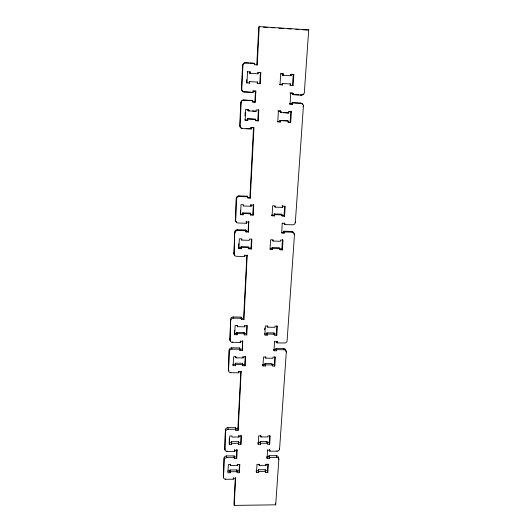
<?xml version="1.0" encoding="UTF-8"?>
<svg xmlns="http://www.w3.org/2000/svg" width="532" height="532" viewBox="0 0 532 532"><rect width="100%" height="100%" fill="white"/><g stroke="black" fill="none" stroke-linecap="round" stroke-linejoin="round"><path stroke-width="0.8" d="M233.322 477.749L233.335 479.219L225.708 479.285A2.308 2.028 -12.3 0 1 223.513 477.264L224.112 458.025A2.314 2.055 -12.4 0 1 226.512 455.944L234.173 455.904L234.386 458.657L236.687 458.644L237.033 449.793M234.725 449.799L234.758 451.375L227.051 451.415A2.334 2.081 -12.5 0 1 224.83 449.334L225.442 429.789A2.334 2.101 -12.6 0 1 227.869 427.668L235.61 427.662L235.836 430.335L238.163 430.335L241.149 371.343M238.768 371.323L238.782 372.779L230.828 372.713A2.401 2.221 -13.2 0 1 228.541 370.465L229.186 350.063A2.407 2.248 -13.5 0 1 231.693 347.835L239.686 347.935L239.932 350.355L242.333 350.389L242.725 340.992M240.318 340.959L240.338 342.415L232.291 342.309A2.434 2.274 -13.8 0 1 229.977 339.995L230.635 319.253A2.441 2.301 -14.2 0 1 233.169 316.979L241.255 317.125L241.515 319.446L243.949 319.486L247.18 255.101M244.713 255.087L244.74 256.524L236.421 256.291A2.507 2.434 -18 0 1 234.04 253.784L234.725 232.078A2.52 2.461 -21.1 0 1 237.352 229.684L245.704 229.957L245.997 231.972L248.504 232.052L248.75 221.558M246.283 221.565L246.442 223.274L238.023 222.988A2.54 2.494 -24.3 0 1 235.61 220.408L236.314 198.323A2.554 2.52 -36 0 1 238.974 195.882L247.433 196.202L247.726 198.09L250.273 198.19L253.944 127.806L251.43 127.414M242.319 128.385L242.213 128.292A2.673 2.607 -89.3 0 1 239.733 125.499L240.81 102.603A2.72 2.627 88 0 1 243.563 100.029L252.314 100.501L252.72 100.654L252.647 102.018L255.28 102.157L255.852 91.218L252.966 90.979M252.953 91.005L253.139 92.442L243.955 91.85A2.746 2.64 87 0 1 241.448 88.964L242.552 65.456A2.793 2.667 85.8 0 1 245.352 62.829L254.629 63.321L254.482 64.731M223.513 477.264L224.112 458.025M224.83 449.334L225.442 429.789M228.541 370.465L229.186 350.063M229.977 339.995L230.635 319.253M234.04 253.784L234.725 232.078M235.61 220.408L236.314 198.323M251.264 129.017L250.944 127.387L251.264 129.017L242.559 128.584A2.687 2.62 -89.1 0 1 240.065 125.778L241.149 102.769A2.733 2.64 88.2 0 1 243.922 100.182L252.72 100.654M244.321 91.956A2.76 2.653 87.1 0 1 241.794 89.057L242.911 65.429A2.806 2.68 85.9 0 1 245.718 62.789M229.319 444.419L229.731 435.994L232.058 435.987L232.005 437.045L238.974 437.031L239.034 435.974L241.355 435.967L240.903 444.38L238.589 444.386L238.356 441.68L231.433 441.7L231.639 444.413L229.319 444.419L229.259 438.94M237.199 325.511L237.498 326.708L244.78 326.821L244.84 325.67L247.26 325.71L246.768 334.894L244.354 334.861L244.088 332.487L236.86 332.38L237.099 334.754L234.678 334.714L234.539 330.432M238.609 246.941L238.768 243.683M253.185 215.147L252.793 214.449L253.332 204.428L253.724 205.086L253.185 215.147L250.658 215.061L250.346 213.113L242.792 212.847L243.071 214.802L240.537 214.709L240.398 210.147M244.993 115.803L245.152 112.491M250.18 71.933L249.787 71.926L249.721 73.316L250.113 73.33L250.18 71.933L247.141 71.773L247.52 71.78L246.974 82.886L246.602 82.826L246.755 79.667M233.162 365.67L233.601 356.686L236.008 356.713L235.949 357.837L243.137 357.916L243.197 356.792L245.591 356.819L245.112 365.783L242.725 365.757L242.472 363.289L235.33 363.216L235.556 365.69L233.162 365.67L232.89 364.307L235.277 364.334M234.678 334.714L235.124 325.511L237.558 325.551L237.498 326.708M238.881 248.617L239.36 238.782L241.874 238.861L241.814 240.092L249.328 240.324L249.395 239.094L251.895 239.167L251.37 248.983L248.876 248.91L248.577 246.835L241.116 246.615L241.382 248.69L238.881 248.617L238.569 247.759L241.056 247.832M240.537 214.709L241.029 204.62L243.57 204.714L243.51 205.977L251.124 206.256L250.811 204.335M230.589 465.573L230.635 464.542L228.334 464.556L227.935 472.788L230.23 472.768L230.03 469.975L236.873 469.922L237.099 472.715L239.387 472.695L239.826 464.476L237.531 464.489L237.478 465.52L230.589 465.573L230.416 464.409M231.639 444.413L231.433 441.7M237.099 334.754L236.86 332.38M243.071 214.802L242.792 212.847M247.466 118.736L247.772 120.325L247.466 118.736L255.28 119.128L255.693 119.374L255.619 120.724L258.233 120.857L258.811 110.064L258.379 109.865L257.807 120.598L258.233 120.857M248.245 110.869L247.932 109.319L248.245 110.869L256.118 111.281L256.191 109.931L258.811 110.064M249.309 81.596L249.242 82.972L249.628 83.039L249.701 81.655L249.309 81.596L257.654 82.108L257.581 83.491L257.156 83.424L260.228 83.644L260.82 72.558L257.734 72.392L258.166 72.405L258.093 73.795L257.661 73.775M230.23 472.768L230.03 469.975M235.556 365.69L235.33 363.216M241.382 248.69L241.116 246.615M234.166 457.254L234.173 455.904M235.836 430.335L235.61 427.662M239.646 348.713L239.686 347.935M241.215 317.99L241.255 317.125M245.997 231.972L245.704 229.957M246.136 221.598L246.442 223.274M247.387 197.073L247.433 196.202M252.301 100.841L252.314 100.501M254.203 63.534L254.629 63.321M235.31 478.095L233.987 503.511L234.253 505.4L275.696 504.828L278.854 459.415L278.389 457.706A2.288 2.028 -17.2 0 0 276.274 455.665L269.046 455.711L269.398 458.444L267.117 458.458L266.785 457.068M236.687 458.644L236.8 449.46M238.163 430.335L237.877 428.719L240.83 371.954M242.333 350.389L242.446 340.872M243.949 319.486L243.616 318.322L246.895 255.32M248.504 232.052L248.145 231.274L248.657 221.372M250.273 198.19L249.9 197.565L253.538 127.52M255.28 102.157L254.868 101.998L255.433 91.112M234.253 505.4L235.603 477.723M259.224 26.6L258.778 26.826L256.796 64.911L257.222 64.884L259.224 26.6L308.706 29.885L304.351 92.548A2.733 2.607 -78.9 0 1 301.564 95.122L293.258 94.663L292.653 94.543L292.74 93.186L290.146 93.04M236.873 469.922L236.82 470.946L239.101 470.926L239.387 472.695M238.589 444.386L238.356 441.68M244.354 334.861L244.088 332.487M250.658 215.061L250.346 213.113M242.725 365.757L242.472 363.289M239.101 470.926L239.447 464.376M240.903 444.38L241.009 435.096M245.112 365.783L244.787 364.427L245.219 356.307M246.768 334.894L246.429 333.664L246.875 325.278M251.37 248.983L250.998 248.125L251.476 239.167M264.657 329.78L264.756 328.124M256.49 472.556L256.989 464.363L259.27 464.343L259.204 465.374L266.033 465.327L266.1 464.296L268.374 464.283L267.835 472.463L265.574 472.483L265.235 469.703L258.452 469.756L258.765 472.536L256.49 472.556L256.131 470.793L258.392 470.773M258.206 444.313L258.712 435.921L261.019 435.921L260.953 436.972L267.862 436.952L267.928 435.901L270.229 435.901L269.677 444.273L267.39 444.28L267.037 441.58L260.181 441.607L260.507 444.306L258.206 444.313L257.834 442.651M262.954 365.956L263.5 357.025L265.88 357.045L265.807 358.169L272.929 358.242L273.002 357.125L275.37 357.152L274.785 366.069L272.424 366.049L272.045 363.589L264.976 363.516L265.328 365.983L262.954 365.956L262.549 364.606L264.909 364.626M282.725 206.137L285.232 206.23L284.573 216.238L282.08 216.152L282.16 214.901L281.634 214.203L274.16 213.937L274.645 214.635L274.572 215.886L272.065 215.799L272.67 205.771L275.184 205.857L275.111 207.121L282.638 207.394L282.725 206.137L282.193 205.478M280.351 121.981L279.819 121.722L279.899 120.392L280.437 120.644L280.351 121.981L277.757 121.848L278.409 111.102L277.884 110.895M267.716 327.187L267.789 326.036L265.382 325.996L264.823 335.153L267.224 335.187L266.858 332.826L274.013 332.932L274.406 335.293L276.793 335.326L277.391 326.189L274.991 326.156L274.918 327.3L267.716 327.187L267.277 325.99M273.022 241.049L273.096 239.826L270.608 239.752L270.017 249.528L272.49 249.601L272.098 247.533L279.48 247.746L279.912 249.821L282.379 249.887L283.017 240.132L280.537 240.058L280.457 241.282L273.022 241.049L272.544 240.231M274.572 215.886L274.16 213.937M278.529 110.929L280.47 111.028L280.391 112.372L280.929 112.585L288.716 112.99L288.803 111.647L291.396 111.78L290.698 122.506L288.118 122.373L288.198 121.037L287.626 120.784L279.899 120.392M282.166 83.464L282.08 84.834L282.632 84.907L282.718 83.531L282.166 83.464L290.585 83.983L290.499 85.353M282.672 75.231L282.751 73.855L283.317 73.875L283.23 75.258L282.672 75.231L291.117 75.717L291.21 74.34L293.837 74.493L293.112 85.506L289.907 85.28M258.765 472.536L258.452 469.756M260.507 444.306L260.181 441.607M265.328 365.983L264.976 363.516M267.224 335.187L266.858 332.826M272.49 249.601L272.098 247.533M280.929 112.585L281.016 111.235L280.47 111.028M267.037 441.58L266.971 442.624L269.252 442.617L269.677 444.273M274.013 332.932L273.94 334.069L276.321 334.103L276.793 335.326M281.634 214.203L281.554 215.44L284.041 215.527L284.573 216.238M265.574 472.483L265.235 469.703M267.117 458.458L267.549 449.759M285.83 350.827L285.797 350.748A2.387 2.208 -21.5 0 0 283.596 348.487L276.061 348.394L276.46 350.801L274.08 350.774L274.492 341.271M293.83 233.249A2.5 2.414 -37.9 0 0 291.596 231.433L283.722 231.181L284.254 231.959L284.174 233.189L281.687 233.109L282.233 223.088M292.633 104.166L292.035 103.999L292.121 102.649L292.72 102.816L292.633 104.166L290.033 104.026L290.738 93.16L290.219 93.053M267.835 472.463L267.423 470.7L267.849 464.183M269.252 442.617L269.697 435.788M274.785 366.069L274.326 364.719L274.851 356.646M276.321 334.103L276.859 325.83M282.379 249.887L281.86 249.029L282.492 239.32M284.041 215.527L284.64 206.336M290.698 122.506L290.113 122.247L290.805 111.574L288.869 111.474M293.837 74.493L293.225 74.473L292.507 85.426L293.112 85.506M276.46 350.801L276.061 348.394M293.923 234.013L294.469 234.752L287.1 340.779A2.407 2.241 -22.3 0 1 284.567 343.007L276.973 342.907L276.52 341.298M284.174 233.189L283.642 232.411L283.722 231.181M292.121 102.649L301.006 103.261A2.707 2.587 -76.7 0 1 303.406 106.101L295.327 222.423A2.527 2.441 -41.3 0 1 292.673 224.817L284.74 224.551L284.241 223.187M269.398 458.444L269.046 455.711M285.957 351.153L286.316 352.044L279.573 449.088A2.308 2.048 -17.5 0 1 277.152 451.169L269.87 451.209L269.837 449.746M276.973 342.907L276.873 341.305M284.74 224.551L284.72 223.174M293.258 94.663L293.345 93.3L292.74 93.186M308.141 30.058L308.706 29.885M242.552 65.456L242.911 65.429M227.696 471.019L229.977 471M265.169 470.72L267.423 470.7M230.276 471.744L237.152 471.691M258.831 471.518L265.641 471.458M233.388 478.195L235.669 478.175M234.812 450.331L237.126 450.318M267.656 450.178L269.943 450.172M234.12 456.935L236.407 456.922M266.851 456.749L268.979 456.735M224.338 459.754A2.321 2.062 -12.4 0 1 226.745 457.66L234.439 457.62M269.465 457.414L276.726 457.374A2.294 2.035 -17.2 0 1 278.854 459.415M229.073 442.757L231.38 442.75M238.303 442.724L240.604 442.717M258.592 442.651L260.121 442.644M231.693 443.362L238.642 443.342M260.567 443.256L267.456 443.236M225.674 431.412A2.347 2.108 -12.6 0 1 228.108 429.284L235.889 429.271M235.556 428.719L237.877 428.719M238.841 371.668L241.222 371.688M242.412 364.4L244.787 364.427M271.972 364.693L274.326 364.719M235.616 364.573L242.785 364.639M265.395 364.866L272.497 364.939M229.445 351.366A2.421 2.254 -13.5 0 1 231.965 349.125L239.992 349.225M276.5 341.65L277.445 341.664M240.398 341.278L242.811 341.311M274.665 341.743L277.052 341.777M239.626 349.065L242.02 349.092M273.767 349.484L275.988 349.511M276.534 349.677L284.101 349.77A2.394 2.221 -21.5 0 1 286.316 352.044M234.393 333.484L236.807 333.517M244.028 333.63L246.429 333.664M264.404 333.923L266.791 333.963M237.159 333.604L244.414 333.71M267.297 334.049L274.479 334.156M230.901 320.424A2.447 2.308 -14.2 0 1 233.448 318.143L243.616 318.322M260.82 72.558L260.374 72.552L259.789 83.577L260.228 83.644M244.8 255.307L247.287 255.38M241.442 247.466L248.943 247.686M272.57 248.384L279.985 248.604M248.517 248.052L250.998 248.125M270.376 248.697L272.018 248.743M279.4 248.963L281.86 249.029M235.024 232.863A2.527 2.474 -21.1 0 1 237.664 230.462L246.057 230.735M284.254 231.959L292.161 232.211A2.514 2.421 -37.8 0 1 294.469 234.752M245.644 231.194L248.145 231.274M281.634 232.344L283.642 232.411M291.21 74.34L290.612 74.32L293.225 74.473M246.502 222.024L249.023 222.11M282.326 223.227L284.82 223.314M284.201 223.806L284.7 223.819M243.131 213.545L250.725 213.811M274.645 214.635L282.16 214.901M240.211 214.01L242.732 214.097M250.286 214.356L252.793 214.449M274.08 215.181L271.586 215.094L272.065 215.799M251.19 204.993L253.724 205.086M236.62 198.948A2.56 2.534 -35.7 0 1 239.294 196.501L247.792 196.82M247.679 197.478L249.9 197.565M290.519 75.69L291.117 75.717M247.772 120.325L245.152 120.192L245.684 109.379L248.311 109.512M251.337 127.68L253.944 127.806M246.003 128.478L250.878 128.724M247.865 110.663L249.435 110.749M252.567 110.909L256.118 111.281M283.49 112.531L288.716 112.99M247.839 118.975L255.693 119.374M280.437 120.644L288.198 121.037M244.793 119.939L247.4 120.072M255.859 120.498L257.807 120.598M279.819 121.722L277.238 121.589L277.757 121.848M288.184 122.147L290.113 122.247M292.72 102.816L301.006 103.261M252.414 101.865L254.868 101.998M289.608 103.866L292.035 103.999M278.409 111.102L281.016 111.235M253.205 91.072L255.852 91.218M290.738 93.16L293.345 93.3M243.955 91.85L251.091 92.242M252.188 92.302L253.139 92.442M292.653 94.543L298.851 94.882M300.4 94.969L300.919 95.002A2.72 2.594 -79 0 0 301.544 94.955M246.602 82.826L249.628 83.039M282.632 84.907L279.466 84.688L280.012 84.761L280.677 73.722L283.317 73.875M280.79 73.742L282.751 73.855M249.721 73.316L258.093 73.795M245.352 62.829L248.677 63.029M249.787 63.095L254.216 63.361M254.555 64.724L257.222 64.884M263.426 27.139L267.297 27.391M271.16 27.651L274.246 27.857M278.874 28.163L283.496 28.469M287.34 28.721L291.177 28.981M295.779 29.287L298.838 29.486M302.661 29.739L307.243 30.045M289.993 83.916L290.585 83.983M257.229 82.048L257.654 82.108M300.919 95.002L301.564 95.122M241.448 88.964L241.794 89.057M302.961 105.974L303.406 106.101M289.667 103.92L290.033 104.026M290.805 111.574L291.396 111.78M243.563 100.029L243.922 100.182M240.81 102.603L241.149 102.769M239.733 125.499L240.065 125.778M294.994 222.01L295.327 222.423M282.113 206.729L282.638 207.394M274.618 206.456L275.111 207.121M291.596 231.433L292.161 232.211M250.745 205.591L251.124 206.256M238.974 195.882L239.294 196.501M243.171 205.319L243.51 205.977M241.481 239.274L241.814 240.092M237.352 229.684L237.664 230.462M283.596 348.487L284.101 349.77M244.461 255.799L244.74 256.524M273.707 349.724L274.08 350.774M265.388 356.846L265.807 358.169M279.453 448.669L279.573 449.088M244.447 325.624L244.78 326.821M241.196 318.282L241.515 319.446M277.032 450.75L277.152 451.169M276.274 455.665L276.726 457.374M269.525 449.839L269.87 451.209M240.205 341.863L240.338 342.415M242.818 356.593L243.137 357.916M233.169 316.979L233.448 318.143M260.567 435.336L260.953 436.972M239.646 349.145L239.932 350.355M275.31 503.186L275.696 504.828M265.761 464.17L266.033 465.327M235.663 356.513L235.949 357.837M258.958 464.217L259.204 465.374M232.185 341.83L232.291 342.309M238.595 371.915L238.782 372.779M231.693 347.835L231.965 349.125M230.762 372.367L230.828 372.713M238.688 435.389L238.974 437.031M237.292 464.363L237.478 465.52M234.506 449.786L234.758 451.375M234.319 458.225L234.386 458.657M227.869 427.668L228.108 429.284M233.269 478.767L233.335 479.219M226.971 450.883L227.051 451.415M226.512 455.944L226.745 457.66M225.654 478.84L225.708 479.285M225.382 449.261A2.321 2.075 -12.5 0 1 224.604 447.645M223.746 476.752A2.294 2.022 -12.3 0 1 223.294 475.475M229.093 370.817A2.394 2.208 -13.2 0 1 228.295 369.088M230.715 340.653A2.421 2.268 -13.7 0 1 229.718 338.738M234.778 254.968A2.5 2.421 -18 0 1 233.748 252.9M236.567 221.93A2.527 2.487 -24.3 0 1 235.31 219.676M300.367 103.095A2.693 2.58 -76.9 0 1 302.482 104.518M303.147 93.918A2.72 2.594 -79 0 1 302.389 94.623"/></g></svg>
